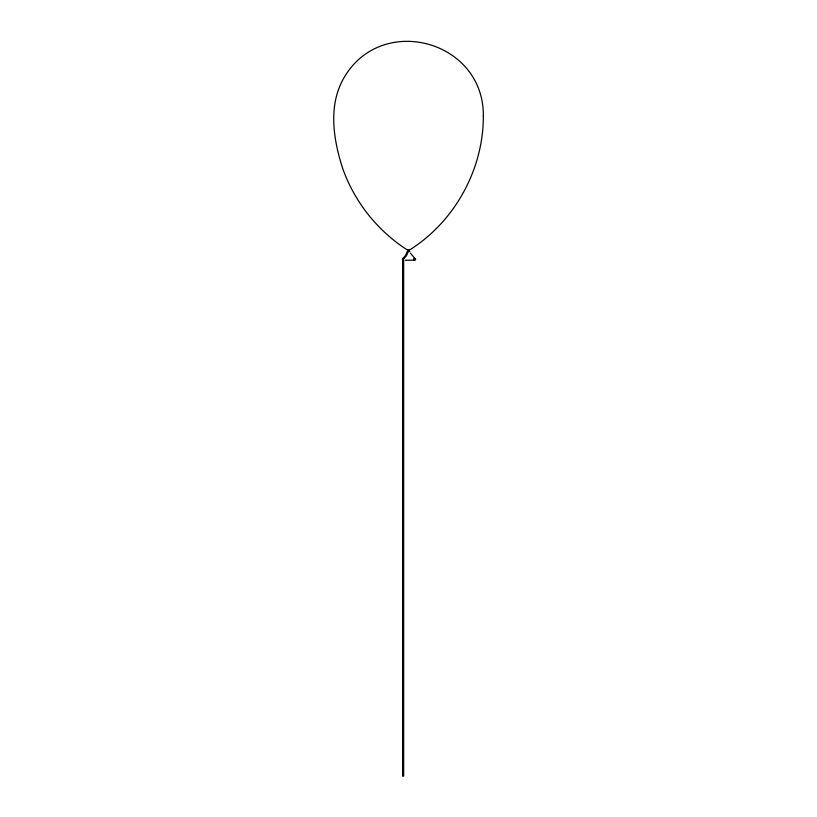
<?xml version="1.0" encoding="UTF-8"?>
<svg xmlns="http://www.w3.org/2000/svg" width="817" height="817" viewBox="0 0 817 817"><rect width="100%" height="100%" fill="white"/><g stroke="black" fill="none" stroke-linecap="round" stroke-linejoin="round"><path stroke-width="1.23" d="M408.163 251.595L406.999 254.618A11.969 9.375 -90 0 1 405.763 256.569L404.262 258.172A1.021 0.807 -90 0 0 403.639 259.857L403.639 776.15L402.607 776.15L402.607 259.857A1.021 0.807 -90 0 1 403.22 258.172L404.732 256.569A11.969 9.375 -90 0 0 405.957 254.618L407.132 251.595L409.868 251.595M413.862 258.54C415.189 257.069 416.629 260.143 414.648 260.225L405.283 260.225M407.479 249.971L409.521 249.971M403.098 258.172L404.415 258.172M414.648 260.225L413.637 259.377M414.648 258.172L410.44 253.158M483.337 115.718C483.593 169.63 454.375 222.347 408.5 250.676C378.138 231.64 354.588 202.197 342.67 168.404C333.387 139.584 327.974 105.904 343.691 78.279C381.018 12.653 483.817 40.237 483.337 115.718"/></g></svg>
